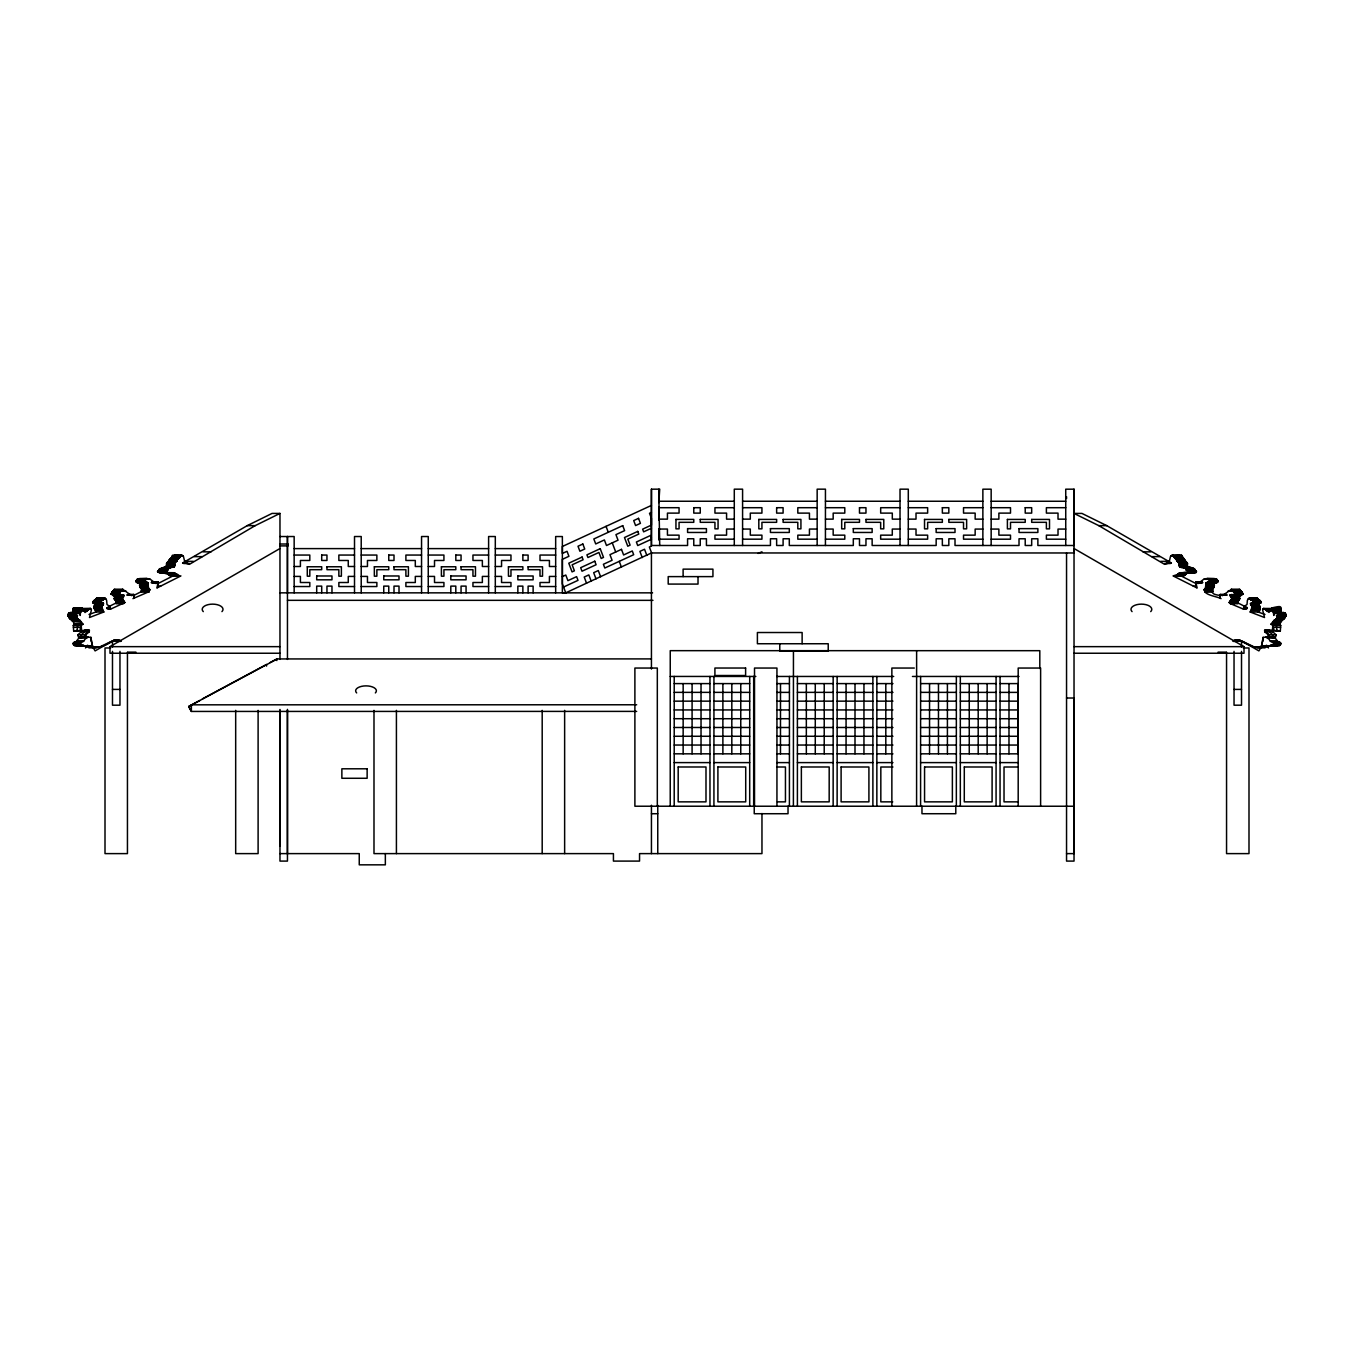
<?xml version="1.0" encoding="UTF-8"?>
<svg xmlns="http://www.w3.org/2000/svg" width="1354" height="1354" viewBox="0 0 1354 1354"><rect width="100%" height="100%" fill="white"/><g stroke="black" fill="none" stroke-linecap="round" stroke-linejoin="round"><path stroke-width="1.5" d="M72.185 612.719L73.911 607.946L82.086 607.946L85.031 612.516L90.278 608.386L91.344 609.605M82.086 607.946L80.851 608.572L80.208 615.427C76.772 607.844 73.911 618.27 80.072 620.437L83.068 624.228L81.223 625.446L73.285 625.446L73.675 631.032L89.381 630.253L89.262 631.793L85.674 634.891L77.737 634.891L78.498 637.023L83.745 637.345M279.973 846.132L279.973 709.479M287.454 853.612L287.454 709.378M287.454 592.849L287.454 536.522L287.454 659.432M294.156 592.849L294.156 536.522L279.973 536.539M316.701 592.849L316.701 586.113L321.71 586.113L321.71 592.849M326.957 592.849L326.957 586.113L331.967 586.113L331.967 592.849M354.511 592.849L354.511 536.522L361.213 536.522L361.213 592.849M383.757 592.849L383.757 586.113L388.767 586.113L388.767 592.849M393.997 592.849L393.997 586.113L399.007 586.113L399.007 592.849M421.551 592.849L421.551 536.522L428.27 536.522L428.253 592.849M450.814 592.849L450.814 586.113L455.807 586.113L455.807 592.849M461.054 592.849L461.054 586.113L466.064 586.113L466.064 592.849M488.608 592.849L488.608 536.522L495.31 536.522L495.31 592.849M517.854 592.849L517.854 586.13L522.864 586.13L522.864 592.849M528.111 592.849L528.111 586.13L533.121 586.13L533.121 592.849M555.665 592.849L555.665 536.539L562.367 536.539L562.367 592.849L565.752 592.849L651.443 552.957L1074.027 552.974L1074.027 489.183L1065.733 489.183L1065.733 545.493M658.907 501.251L659.72 489.166L651.443 489.183L651.443 545.493L687.578 545.493L687.578 538.757L693.773 538.757L693.773 545.493L700.238 545.493L700.238 538.757L706.433 538.774L706.433 545.493L770.443 545.493L770.443 538.757L776.637 538.757L776.637 545.493L783.103 545.493L783.103 538.757L789.297 538.774L789.297 545.493L853.308 545.493L853.308 538.757L859.485 538.757L859.485 545.493L865.968 545.493L865.968 538.757L872.145 538.774L872.145 545.493L936.156 545.493L936.156 538.774L942.35 538.774L942.35 545.493L948.832 545.493L948.832 538.774L955.01 538.774L955.01 545.493L1019.02 545.493L1019.02 538.774L1025.215 538.774L1025.215 545.493L1031.68 545.493L1031.68 538.774L1037.875 538.774L1037.875 545.493L1074.027 545.493L1074.01 489.183M659.72 545.493L658.89 498.526M670.23 806.239L670.247 650.665L1039.804 650.682L1039.804 668.521M674.207 806.239L674.224 676.441M683.144 753.823L683.161 683.601M692.08 753.823L692.097 683.601M701.033 753.823L701.033 683.601M709.97 806.239L709.97 676.458M713.93 806.239L713.947 676.458M722.884 753.823L722.884 683.601M731.82 753.823L731.82 683.601M734.291 545.493L734.291 489.166L742.584 489.166L742.584 545.493M740.756 753.839L740.756 683.601M749.693 806.239L749.71 676.458M753.67 806.239L753.67 676.458M780.479 753.839L780.496 683.601M789.416 806.256L789.433 676.458M793.393 806.256L793.444 650.665M797.404 806.239L797.404 676.441M806.341 753.823L806.341 683.601M815.277 753.823L815.277 683.601M817.156 545.493L817.156 489.166L825.449 489.166L825.432 545.493M824.214 753.823L824.231 683.601M833.15 806.239L833.167 676.458M837.127 806.239L837.144 676.458M846.064 753.823L846.081 683.601M855 753.823L855.017 683.601M863.954 753.839L863.954 683.601M872.89 806.239L872.89 676.458M876.85 806.239L876.867 676.458M885.804 753.839L885.804 683.601M900.021 545.493L900.021 489.166L908.297 489.183L908.297 545.493M916.59 806.256L916.624 650.665M920.585 806.239L920.602 676.441M929.538 753.823L929.538 683.601M938.474 753.823L938.474 683.601M947.411 753.823L947.411 683.601M956.347 806.239L956.347 676.458M960.324 806.239L960.324 676.458M969.261 753.823L969.261 683.601M978.197 753.823L978.197 683.601M982.869 545.493L982.869 489.183L991.162 489.183L991.162 545.493M987.134 753.839L987.151 683.601M996.07 806.239L996.087 676.458M1000.047 806.239L1000.064 676.458M1008.984 753.839L1009.001 683.601M113.821 595.134L111.146 594.169L111.959 592.24L120.252 592.121L122.655 589.278L131.71 595.642L133.809 594.44L134.215 596.2M1262.588 609.706L1264.501 617.509L1250.165 611.991L1252.247 606.897L1250.537 603.647L1259.609 603.529L1251.79 603.173L1261.336 602.479L1259.305 600.042L1250.741 599.619L1249.353 598.096L1247.389 600.194L1247.017 604.476L1244.123 606.507L1247.22 607.557L1246.239 608.521L1243.158 609.012L1230.177 603.545L1229.195 602.564L1231.835 598.485L1229.872 595.015L1231.971 594.406L1232.377 595.895L1235 594.034L1231.581 589.312L1222.29 595.642L1220.191 594.44L1219.785 596.2M91.446 609.825L89.499 617.509L103.835 611.991L101.787 607.303L103.192 602.835L92.681 602.801L94.915 599.991L103.175 599.94L104.952 598.129L106.611 600.194L106.983 604.476L109.911 606.626L106.746 608.048L110.842 609.012L124.805 602.564L122.52 599.348L114.515 599.28L116.241 595.168M140.63 578.903L137.126 579.309L135.891 581.408L143.829 581.357L146.063 578.801L149.871 579.055M1263.096 640.814L1263.113 637.345L1275.502 637.023L1276.263 634.891L1272.675 631.793L1264.738 631.793L1264.619 630.253L1266.193 629.915L1273.539 631.032L1273.792 627.325M1178.826 555.851L1181.551 555.225L1187.458 563.721L1179.469 564.11L1172.801 555.14L1170.499 556.443L1168.976 562.976L1164.575 564.347L1098.805 525.64L1074.027 513.42L1081.948 513.42L1106.743 525.64L1171.108 562.79M1266.193 629.915L1280.325 631.032L1280.715 625.446L1272.777 625.446L1270.932 624.228L1273.928 620.437C1279.953 618.321 1277.499 607.743 1273.792 615.427L1272.726 608.132L1268.969 612.397L1263.722 608.386L1262.69 609.469M1281.815 612.719C1277.837 608.708 1286.351 604.307 1271.914 607.946M1276.585 616.138L1286.198 615.816L1285.352 613.159L1283.558 612.55L1273.42 612.516L1281.239 612.499M171.535 576.279C163.732 570.389 148.974 574.418 165.543 567.106C166.677 563.501 170.926 555.377 175.174 555.851M279.973 659.381L279.973 513.42L255.195 525.64L189.425 564.347L185.024 562.976L183.416 556.291L180.793 555.174L174.7 562.892L173.735 567.224L163.919 567.292M120.252 592.121C117.781 598.519 126.87 591.258 122.452 599.28M1273.928 620.437L1281.866 620.437L1284.574 618.219L1284.354 615.41M136.297 581.915C141.984 578.412 154.695 586.874 136.297 581.915C148.229 579.614 147.637 581.069 148.534 588.279M80.072 620.437L72.134 620.437L69.426 618.219L69.646 615.41M103.835 611.991L95.914 611.991C93.358 605.221 93.291 599.585 102.125 602.97L96.472 603.055L102.21 603.173M1229.195 602.564C1234.002 606.321 1243.226 599.737 1237.776 595.066M1202.098 582.034L1196.022 582.085L1195.633 586.147L1197.139 588.025L1173.089 575.907C1177.811 574.756 1182.008 571.726 1187.441 572.471C1201.32 573.757 1195.091 571.608 1194.448 569.746C1193.585 564.347 1177.574 571.676 1179.469 564.11M1190.081 567.292L1187.492 566.581L1187.458 563.721M1240.179 595.134C1244.224 596.2 1243.734 587.636 1233.748 592.121M1259.609 603.529C1256.343 602.648 1263.536 610.112 1258.086 611.991L1250.165 611.991M77.415 616.138L67.802 615.816L68.648 613.159L70.442 612.55L80.698 612.499L72.761 612.499M1245.765 606.914L1237.302 602.615M1272.405 631.032L1272.777 625.446M94.915 599.991L96.743 597.994L104.817 598.062M77.737 634.891L81.325 631.793L81.46 630.253M132.946 598.637L149.279 591.58L141.29 591.512L141.848 589.684L139.496 585.114L140.427 582.965M149.279 591.58L148.703 588.398M1250.554 603.495L1260.236 602.733M1216.467 579.952L1204.129 579.055M1218.075 581.543L1209.765 581.611L1208.005 582.931L1218.075 581.543L1216.874 579.309L1213.37 578.903M92.681 602.327C107.677 606.067 97.031 602.801 102.955 599.974M1286.283 615.495L1276.433 615.41M1252.467 602.716C1253.33 600.871 1254.329 599.737 1260.659 601.21M1276.822 617.644L1284.777 617.339M1284.76 617.644L1276.805 617.796M103.446 604.087L95.491 604.239M112.314 592.121L114.21 589.43L115.293 589.65M1252.196 607.472L1260.151 607.303L1252.162 607.692M145.961 582.491L136.415 582.068M1205.466 588.279C1205.923 580.748 1207.159 580.426 1217.584 582.068M1220.174 595.438C1205.855 593.831 1215.994 588.973 1213.573 582.965M73.37 611.28L81.325 611.179M1280.613 611.5L1272.675 611.5L1279.818 611.28M1242.515 641.441L1258.898 650.902L1261.708 646.061L1263.113 637.345L1261.725 645.976A15.689 11.103 -90 0 0 1265.567 645.96L1265.956 645.824A7.007 4.959 -90 0 1 1268.038 645.926L1279.53 645.57L1280.969 643.641L1279.648 642.219L1272.523 642.219L1280.461 642.642M1206.397 578.649L1214.995 578.632M1243.158 608.725L1246.966 608.606M1237.539 601.751L1229.618 601.751M1238.69 600.228L1230.735 600.347M1209.325 579.647L1210.171 581.357L1218.109 581.408L1209.765 581.611M108.235 606.914L116.884 602.564L124.805 602.564M77.178 617.018L69.24 617.018M95.254 599.89L103.192 599.822M103.429 603.359L94.543 603.495M1239.722 598.807L1231.751 598.908M1187.543 572.437L1188.592 571.439L1186.104 569.696L1194.77 569.696L1186.527 569.746M75.655 615.038L67.717 615.038M102.193 603.461L94.289 603.325M1272.692 611.077L1280.647 610.925M1221.054 598.637C1217.009 596.302 1200.863 594.728 1205.297 588.398M1256.174 599.145L1257.257 597.994L1258.746 599.89M1286.232 615.715L1277.127 615.647M1241.483 594.965L1233.545 594.965M1250.571 603.359L1251.807 603.461M1281.866 620.437L1279.852 623.957L1270.932 624.228M143.896 580.764L135.959 580.764M1238.622 600.448L1230.651 600.567M159.281 570.44C168.996 573.537 165.679 567.089 173.735 567.224M1267.564 637.023L1268.326 634.891L1264.738 631.793M1268.715 637.023L1269.477 634.891L1265.872 631.793L1265.753 630.253L1267.327 629.915M1268.512 647.957L1266.565 645.283L1261.759 647.567L1258.086 647.127M1270.611 645.198L1273.471 644.639L1273.335 642.642M74.352 642.134A5.636 3.994 90 0 0 76.823 640.865L77.787 639.291A8.818 6.228 90 0 1 79.92 637.988M81.477 642.134A5.636 3.994 90 0 0 83.948 640.865L84.913 639.291A8.818 6.228 90 0 1 87.045 637.988M95.322 604.713L103.378 604.392M103.259 604.713L95.254 604.866M1232.851 640.984L1240.433 640.34L1233.968 640.56M1237.387 602.192L1229.381 602.327M1241.381 595.168L1229.821 595.168M134.114 596.454L133.707 598.062M1284.574 618.219L1276.568 618.355M149.143 590.97L141.205 590.97M95.322 599.619L103.733 599.06M1242.854 594.169L1234.933 594.169M78.498 637.023L90.887 637.345L92.275 645.976A15.689 11.103 90 0 1 88.433 645.96L88.044 645.824A7.007 4.959 90 0 0 85.962 645.926L74.47 645.57L73.031 643.641L74.352 642.219L81.477 642.219L73.539 642.642M81.595 645.57L80.665 642.642M1187.306 564.296L1179.385 564.296L1187.424 564.026M1179.419 572.928L1195.87 572.285M1238.521 600.668L1230.447 600.854M69.139 615.359L68.022 615.985M77.567 625.937L77.043 631.032L81.172 630.287M101.956 606.423L93.951 606.575M1272.946 609.165L1281.019 608.894M1248.388 598.79L1256.546 598.468M138.057 582.931L136.872 582.508M92.817 601.988L100.856 601.836M103.006 605.153L95.068 605.153M171.146 576.195L180.911 575.907L156.861 588.025L158.367 586.147L157.978 582.085L156.015 583.557L149.989 579.089M1217.128 582.508L1215.943 582.931M96.625 598.553L104.563 598.553M1284.404 618.473L1276.382 618.592M1204.011 579.089L1197.985 583.557L1196.141 582.034M179.456 576.279C177.239 570.965 161.651 574.79 168.065 570.203M1182.465 576.279L1188.152 572.64L1194.6 572.742M1241.263 595.354L1232.174 595.405M1194.939 569.475L1186.646 569.729M94.323 605.983L102.362 605.847M1209.951 581.052L1217.974 581.154M139.225 578.818L146.994 578.581L139.817 578.632M133.826 595.438L141.358 591.58M1280.562 609.554L1272.642 609.554M93.663 600.702L101.922 600.414M1238.707 589.65L1239.79 589.43L1241.686 592.121M1237.759 601.345L1229.737 601.464M1170.905 555.851L1179.114 555.614M1212.659 588.821L1204.501 589.075M94.695 605.577L102.887 605.306M1268.546 645.909L1268.85 645.976A15.689 11.103 -90 0 0 1272.709 645.96L1273.082 645.824A7.007 4.959 -90 0 1 1275.18 645.926L1277.736 645.198M1240.315 640.493L1234.036 640.29M1241.009 595.591L1232.14 595.658M1228.484 590.733L1240.518 590.666M1263.214 608.691L1271.914 608.758M149.312 590.716L141.375 590.716M1213.218 588.398L1205.145 588.499M73.285 625.446L75.198 624.211L83.068 624.228M279.973 513.42L272.052 513.42L247.257 525.64L182.892 562.79M1282.661 612.719L1283.558 612.55M111.485 641.441L95.102 650.902L92.292 646.061L90.887 637.345L90.904 640.814M279.973 653.237L109.996 653.237L109.996 646.653L279.973 548.522M1236.557 641.474L1237.454 640.29L1240.823 640.967M111.282 593.458L119.609 593.12L111.553 592.917M1180.265 567.224L1188.033 567.021L1180.806 567.038M202.44 698.867L266.552 664.442L266.552 666.083M277.452 658.823L188.697 706.466L191.371 711.442L636.668 711.392M199.783 700.526L188.714 706.466L191.371 711.425L191.371 704.825L636.668 704.774M270.191 662.495L276.842 658.941L651.426 658.907M95.948 598.959L105.68 598.908M172.99 575.907L157.403 583.862M88.569 637.175L79.903 637.954L86.791 637.175M111.79 641.204L99.333 647.127L95.66 647.567L90.955 646.01C99.35 650.106 107.101 643.793 114.667 640.408L121.251 641.119M651.426 505.414L562.367 546.474L562.367 553.447L567.038 551.298L568.917 556.308L562.367 559.32L562.367 583.879L565.752 592.849M651.426 512.404L649.514 513.284L651.409 518.277L651.426 525.098L642.625 529.16L643.641 531.834L651.426 528.246M562.367 576.601L565.786 575.027L567.918 580.646L576.601 576.635L578.006 580.358L563.552 587.027M651.426 539.231L637.717 545.56L636.38 542.023L650.462 535.524L651.426 538.113M1258.34 647.567L1263.045 646.01L1258.34 647.567L1254.667 647.127L1242.21 641.204M171.569 558.576L178.576 558.627M758.105 553.431L761.963 551.806M157.335 582.406L151.377 582.406M89.009 614.513L95.914 611.991M1239.333 640.408L1253.533 647.127L1257.206 647.567L1261.826 646.01M1257.206 647.567L1265.127 647.567L1269.832 646.01M1179.605 555.326L1171.328 555.495M85.387 637.616L86.317 637.345L81.866 637.023L81.105 634.891L84.693 631.793L84.811 630.253L89.381 630.253M85.454 645.909L85.15 645.976A15.689 11.103 90 0 1 81.291 645.96L80.918 645.824A7.007 4.959 90 0 0 78.82 645.926L74.47 645.57M113.177 640.967L116.546 640.29L117.443 641.474M120.032 640.56L113.567 640.34L119.964 640.29M1193.974 572.522L1186.866 572.488M73.675 631.032L77.804 630.287M87.807 629.915L80.461 631.032L80.208 627.325M84.168 646.01L88.873 647.567L100.467 647.127M95.914 647.127L92.241 647.567L87.435 645.283L85.488 647.957M1270.255 637.345L1275.502 637.023M1249.437 598.739L1257.375 598.553M1259.457 603.495L1251.468 603.461L1259.728 603.139M100.67 602.158L92.664 602.479M95.897 600.702L101.753 600.55M1253.398 602.801L1259.118 602.648L1253.415 602.564M95.271 601.684L101.127 601.548L93.054 601.684M1195.785 582.745L1201.15 582.626M1237.234 603.173L1230.177 603.325L1238.115 603.444M1251.79 603.173L1259.897 602.868L1251.875 602.97L1257.527 603.055M106.932 608.386L110.69 608.318L106.848 608.284M1242.447 592.917L1234.476 593.018L1242.718 593.458M1257.291 600.127L1250.808 599.822M98.165 598.959L104.021 598.891M100.585 602.564L94.882 602.648L100.602 602.801M144.675 579.647L137.533 579.952M96.422 602.97L102.058 602.902L93.764 602.733M152.85 582.558L158.181 582.508L152.223 582.44M152.257 582.795L158.079 582.22M1201.777 582.44L1195.819 582.508L1201.15 582.558M1195.853 582.355L1201.235 582.305M111.062 593.847L119.017 593.763M98.317 598.891L104.173 598.823M1243.209 608.488L1247.034 608.454M1176.508 559.287L1184.378 559.202M1207.277 578.835L1214.775 578.818M98.47 598.823L104.326 598.773M114.515 599.28L123.18 599.924M96.236 602.818L101.855 602.767M116.055 603.055L124.246 602.818M1253.009 602.835L1258.594 602.784L1252.89 602.784M1247.152 608.284L1243.311 608.318L1247.068 608.386M1210.087 581.594L1217.263 581.543M112.23 593.323L119.457 593.272M94.188 600.279L102.21 600.228L96.709 600.127M101.228 602.75L95.406 602.784L100.991 602.835M1272.726 610.756L1280.647 610.705M160.026 572.522L167.134 572.488M1209.985 580.561L1217.872 580.511M1285.978 615.985L1284.861 615.359M1252.145 602.767L1257.764 602.818M98.791 598.739L104.563 598.739M659.72 501.251L734.291 501.251M742.584 501.251L817.156 501.251M825.449 501.251L900.021 501.251M908.297 501.251L982.869 501.251M991.162 501.251L1065.733 501.268M659.72 507.699L679.065 507.699L679.065 513.115L667.437 513.115L667.437 519.141L659.72 519.141M734.291 507.699L714.946 507.699L714.946 513.115L726.573 513.115L726.573 519.141L734.291 519.141M742.584 507.699L761.93 507.699L761.93 513.115L750.302 513.115L750.302 519.141L742.584 519.141M817.156 507.699L797.811 507.699L797.811 513.115L809.438 513.115L809.438 519.141L817.156 519.141M825.449 507.699L844.794 507.699L844.794 513.115L833.167 513.115L833.167 519.141L825.449 519.141M900.021 507.699L880.675 507.699L880.675 513.115L892.303 513.115L892.303 519.141L900.021 519.141M908.297 507.699L927.642 507.699L927.642 513.115L916.015 513.115L916.015 519.141L908.297 519.141M982.869 507.699L963.523 507.699L963.523 513.115L975.151 513.115L975.151 519.141L982.869 519.141M991.162 507.699L1010.507 507.699L1010.507 513.115L998.88 513.115L998.88 519.141L991.162 519.141M1065.733 507.699L1046.388 507.699L1046.388 513.115L1058.016 513.115L1058.016 519.157L1065.733 519.157M247.257 525.64L255.195 525.64M1098.805 525.64L1106.743 525.64M659.72 529.059L667.437 529.059L667.437 535.152L679.065 535.152L679.065 539.18L659.72 539.18M734.291 529.059L726.573 529.059L726.573 535.152L714.946 535.152L714.946 539.18L734.291 539.18M742.584 529.059L750.302 529.059L750.302 535.152L761.93 535.152L761.93 539.18L742.584 539.18M817.156 529.059L809.438 529.059L809.438 535.152L797.811 535.152L797.811 539.18L817.156 539.18M825.449 529.059L833.167 529.059L833.167 535.152L844.794 535.152L844.794 539.18L825.432 539.18M900.021 529.059L892.286 529.059L892.286 535.152L880.659 535.152L880.659 539.18L900.021 539.18M908.297 529.059L916.015 529.059L916.015 535.152L927.642 535.152L927.642 539.18L908.297 539.18M982.869 529.076L975.151 529.076L975.151 535.152L963.523 535.152L963.523 539.18L982.869 539.197M991.162 529.076L998.88 529.076L998.88 535.152L1010.507 535.152L1010.507 539.197L991.162 539.197M1065.733 529.076L1058.016 529.076L1058.016 535.152L1046.388 535.152L1046.388 539.197L1065.733 539.197M279.99 544.02L288.131 544.003L288.131 545.882L279.99 545.899M294.156 548.607L354.511 548.607M361.213 548.607L421.551 548.607M428.27 548.607L488.608 548.607M495.31 548.607L555.665 548.607M203.117 551.84L211.055 551.84M1142.945 551.84L1150.883 551.84M172.449 555.225L181.978 555.225M294.156 555.055L309.812 555.055L309.812 560.471L300.402 560.471L300.402 566.497L294.156 566.497M354.511 555.055L338.855 555.055L338.855 560.471L348.266 560.471L348.266 566.497L354.511 566.497M361.213 555.055L376.869 555.055L376.869 560.471L367.459 560.471L367.459 566.497L361.213 566.497M421.551 555.055L405.895 555.055L405.895 560.471L415.306 560.471L415.306 566.497L421.551 566.497M428.27 555.055L443.926 555.055L443.926 560.471L434.516 560.471L434.516 566.497L428.27 566.497M488.608 555.055L472.952 555.055L472.952 560.471L482.362 560.471L482.362 566.497L488.608 566.497M495.31 555.055L510.966 555.055L510.966 560.471L501.555 560.471L501.555 566.497L495.31 566.497M555.665 555.055L540.009 555.055L540.009 560.471L549.419 560.471L549.419 566.497L555.665 566.497M1172.022 555.225L1181.551 555.225M174.226 555.275L182.672 555.495M174.886 555.614L182.959 555.732M171.721 556.291L179.71 556.376M1174.29 556.376L1182.279 556.291M171.823 556.46L179.811 556.646M194.164 556.629L202.101 556.629M1151.899 556.629L1159.836 556.629M1174.189 556.646L1182.177 556.46M171.89 556.748L179.828 556.849M1174.172 556.849L1182.11 556.748M171.873 557.154L179.828 556.951M1174.172 556.951L1182.144 557.273M171.789 557.476L179.794 557.273M1174.206 557.273L1182.211 557.476M171.687 557.679L179.659 557.577M1174.341 557.577L1182.313 557.679M171.467 557.983L179.54 557.78M1174.46 557.78L1182.533 557.983M171.095 558.339L179.32 558.085M1174.68 558.085L1182.905 558.339M170.773 558.576L178.931 558.423M1175.069 558.423L1183.227 558.576M170.096 558.847L178.288 558.728M1175.712 558.728L1183.904 558.847M169.927 558.965L177.848 558.965M1176.152 558.965L1184.073 558.965M177.272 559.574L169.284 559.727L177.171 559.896M1176.728 559.574L1184.767 559.896L1176.829 559.896M169.216 560.268L177.154 560.268M1176.846 560.268L1184.784 560.268M169.284 560.488L177.222 560.488M1176.778 560.488L1184.716 560.488M169.267 560.878L177.239 560.607M1176.761 560.607L1184.733 560.878M169.182 561.081L177.103 561.081M1176.897 561.081L1184.818 561.081M168.945 561.385L177.019 561.199M185.413 561.351L193.334 561.351M1160.666 561.351L1168.587 561.351M1176.981 561.199L1185.055 561.385M168.539 561.69L176.68 561.538M1177.32 561.538L1185.461 561.69M167.828 561.978L176.071 561.842M1177.929 561.842L1186.172 561.978M167.371 562.248L175.631 562.028M1178.369 562.028L1186.73 562.333M167.084 562.502L175.191 562.333M1178.809 562.333L1186.916 562.502M166.847 562.79L174.92 562.604M183.196 562.858L187.157 562.858M1166.843 562.858L1170.804 562.858M1179.08 562.604L1187.153 562.79M166.677 563.095L174.7 562.892M182.604 563.044L187.614 562.993M1166.386 562.993L1171.396 563.044M1179.3 562.892L1187.373 563.213M166.559 563.416L174.564 563.213M1179.436 563.213L1187.441 563.416M166.542 563.619L174.48 563.518M183.619 563.518L189.56 563.518M1164.44 563.518L1170.381 563.518M1179.52 563.518L1187.458 563.619M166.542 563.721L174.48 563.924M166.576 564.026L174.615 564.296L166.694 564.296M166.796 564.618L174.717 564.618M1179.283 564.618L1187.204 564.618M166.864 564.957L174.801 564.957M1179.199 564.957L1187.136 564.957M166.914 565.312L174.835 565.312M1179.165 565.312L1187.086 565.312M166.931 565.667L174.852 565.667M1179.148 565.667L1187.069 565.667M166.914 566.023L174.852 566.023M1179.148 566.023L1187.086 566.023M174.429 566.581L165.967 567.021L173.194 567.038M1179.571 566.581L1187.492 566.581M164.748 567.038L173.989 566.954M1180.011 566.954L1189.252 567.038M162.954 567.546L171.366 567.411M1181.01 567.021L1191.046 567.546M162.006 567.901L170.401 567.715M1182.634 567.411L1191.994 567.901M161.634 568.071L169.555 568.071M1183.599 567.715L1192.366 568.071M160.178 568.494L168.116 568.494M1184.445 568.071L1193.822 568.494M159.67 568.714L167.608 568.714M1185.884 568.494L1194.33 568.714M159.569 568.951L167.507 568.951M1186.392 568.714L1194.431 568.951M159.163 569.171L167.101 569.171M1186.493 568.951L1194.837 569.171M159.061 569.475L166.999 569.475M167.625 569.746L159.23 569.696L167.354 569.729M1186.07 570.203L1194.719 570.44M158.824 570.728L166.982 570.576M1187.018 570.576L1195.176 570.728M157.995 570.982L166.474 570.914M1187.526 570.914L1196.005 570.982M157.673 571.168L165.611 571.168M1188.389 571.168L1196.327 571.168M157.487 571.439L165.408 571.439M1188.592 571.439L1196.513 571.439M157.555 571.76L165.476 571.76M1188.524 571.76L1196.445 571.76M157.91 572.116L165.831 572.116M1188.169 572.116L1196.09 572.116M157.978 572.183L166.457 572.437M158.621 572.471L174.057 572.725M1179.943 572.725L1195.379 572.471M159.4 572.742L174.581 572.928M160.398 573.03L175.055 573.199M1178.945 573.199L1193.602 573.03M167.354 573.351L175.478 573.521M1178.522 573.521L1186.646 573.351M167.778 573.741L175.698 573.741M1178.302 573.741L1186.222 573.741M167.896 573.893L175.986 574.113M1178.014 574.113L1186.104 573.893M168.268 574.401L176.189 574.401M1177.811 574.401L1185.732 574.401M168.488 574.671L176.426 574.671M1177.574 574.671L1185.512 574.671M168.759 574.925L176.68 574.925M1177.32 574.925L1185.241 574.925M169.03 575.162L176.968 575.162M1177.032 575.162L1184.97 575.162M169.233 575.315L177.272 575.382M1176.728 575.382L1184.767 575.315M169.656 575.585L177.933 575.772M1176.067 575.772L1184.344 575.585M170.367 575.924L178.677 576.076M1175.323 576.076L1183.633 575.924M1174.544 576.279L1182.854 576.195M294.156 576.415L300.402 576.415L300.402 582.508L309.812 582.508L309.812 586.536L294.156 586.536M354.511 576.415L348.266 576.415L348.266 582.508L338.855 582.508L338.855 586.536L354.511 586.536M361.213 576.415L367.459 576.415L367.459 582.508L376.869 582.508L376.869 586.536L361.213 586.536M421.551 576.415L415.306 576.415L415.306 582.508L405.895 582.508L405.895 586.536L421.551 586.536M428.27 576.415L434.516 576.415L434.516 582.508L443.926 582.508L443.926 586.536L428.27 586.536M488.608 576.415L482.362 576.415L482.362 582.508L472.952 582.508L472.952 586.536L488.608 586.536M495.31 576.415L501.555 576.415L501.555 582.508L510.966 582.508L510.966 586.536L495.31 586.536M555.665 576.432L549.419 576.432L549.419 582.508L540.009 582.508L540.009 586.536L555.665 586.536M139.005 578.632L147.603 578.649M137.939 578.903L148.314 578.683M1205.686 578.683L1216.061 578.903M137.769 579.123L145.758 579.004M1208.31 579.123L1216.23 579.123M136.906 579.427L145.64 579.343M1208.36 579.343L1217.178 579.512M136.72 579.715L144.743 579.512M1209.257 579.512L1217.28 579.715M136.737 579.952L144.658 579.952M1209.342 579.952L1217.263 579.952M136.551 580.291L144.624 580.155M1209.376 580.155L1217.449 580.291M1210.104 580.764L1218.041 580.764M136.026 581.154L144.049 581.052M135.925 581.543L144.235 581.611M151.902 582.034L157.859 582.034M1207.717 581.831L1217.703 581.915M151.665 582.288L157.978 582.085M1196.022 582.085L1202.335 582.288M1196.665 582.406L1202.623 582.406M151.343 582.779L156.929 582.609M1197.071 582.609L1202.657 582.779M137.346 582.948L148.365 582.965M1205.635 582.965L1216.654 582.948M140.342 583.422L148.331 583.202M1205.669 583.202L1213.658 583.422M140.291 583.659L148.212 583.659M1205.788 583.659L1213.709 583.659M140.207 583.879L148.128 583.879M1205.872 583.879L1213.793 583.879M140.105 584.099L148.026 584.099M1205.974 584.099L1213.895 584.099M139.851 584.539L147.908 584.319M1206.092 584.319L1214.149 584.539M139.699 584.759L147.637 584.759M1206.363 584.759L1214.301 584.759M139.496 585.114L147.468 584.962M1206.532 584.962L1214.504 585.114M156.946 586.147L160.737 586.147M1193.263 586.147L1197.054 586.147M139.851 586.637L147.992 586.824M1206.008 586.824L1214.149 586.637M140.19 587.027L148.111 587.027M1205.889 587.027L1213.81 587.027M140.291 587.23L148.212 587.23M1205.788 587.23L1213.709 587.23M140.376 587.45L148.365 587.67M1205.635 587.67L1213.624 587.45M140.494 587.89L148.415 587.89M1205.585 587.89L1213.506 587.89M140.528 588.127L148.449 588.127M1205.551 588.127L1213.472 588.127M140.782 588.398L149.008 588.601M141.087 588.601L149.143 588.702M1204.857 588.702L1212.913 588.601M141.341 588.821L149.499 589.075M114.362 589.345L122.825 589.312M141.662 589.227L149.668 589.362M1204.332 589.362L1212.338 589.227M1231.175 589.312L1239.638 589.345M114.041 589.616L123.231 589.65M141.798 589.515L149.786 589.684M1204.265 589.515L1212.202 589.515M1230.769 589.65L1239.959 589.616M113.922 589.785L121.843 589.785M141.848 589.684L149.82 589.836M1204.18 589.836L1212.152 589.684M1232.157 589.785L1240.078 589.785M113.702 590.124L121.742 589.955M141.882 590.039L149.803 590.039M1204.197 590.039L1212.118 590.039M1232.36 590.124L1240.298 590.124M113.55 590.479L121.555 590.31M141.561 590.412L149.583 590.259M1204.417 590.259L1212.439 590.412M1232.445 590.31L1240.45 590.479M113.482 590.666L125.516 590.733M1204.688 590.716L1212.625 590.716M113.127 591.021L121.369 590.835M121.64 590.818L125.77 591.004M1204.806 590.835L1212.795 590.97M1228.23 591.004L1232.36 590.818M1232.631 590.835L1240.873 591.021M112.72 591.343L120.912 591.123M1233.088 591.123L1241.279 591.343M112.467 591.58L120.523 591.461M1204.721 591.58L1212.71 591.512M1233.477 591.461L1241.533 591.58M112.365 591.715L120.286 591.715M141.087 591.85L149.025 591.85M1204.975 591.85L1212.913 591.85M1233.714 591.715L1241.635 591.715M111.773 592.375L119.897 592.24M1234.103 592.24L1242.227 592.375M111.654 592.51L119.592 592.51M1234.408 592.51L1242.346 592.51M279.99 592.849L652.577 592.849M111.434 593.323L112.534 593.154M1241.466 593.154L1242.566 593.323M111.13 593.644L119.067 593.644M1234.933 593.644L1242.87 593.644M111.079 594.034L119.067 594.169M111.214 594.254L119.626 594.44M127.851 594.44L133.809 594.44M1220.191 594.44L1226.149 594.44M1234.374 594.44L1242.786 594.254M111.942 594.508L120.388 594.728M127.581 594.626L134.012 594.711M1219.988 594.711L1226.419 594.626M1233.612 594.728L1242.058 594.508M112.484 594.846L120.455 594.965M127.208 595.015L134.063 594.846M1219.937 594.846L1226.792 595.015M112.568 595.066L124.179 595.168M126.971 595.032L134.08 595.049M1219.92 595.049L1227.029 595.032M112.737 595.354L121.826 595.405M112.991 595.591L121.86 595.658M113.685 595.895L123.688 596.098M1230.312 596.098L1240.315 595.895M115.547 596.319L123.468 596.319M1230.532 596.319L1238.453 596.319M115.327 596.539L123.265 596.539M1230.735 596.539L1238.673 596.539M115.141 596.775L123.079 596.775M1230.921 596.775L1238.859 596.775M114.802 597.249L122.892 597.012M1231.108 597.012L1239.198 597.249M114.65 597.486L122.588 597.486M1231.412 597.486L1239.35 597.486M114.531 597.74L122.452 597.74M1231.548 597.74L1239.469 597.74M114.413 597.977L122.334 597.977M1231.666 597.977L1239.587 597.977M1249.353 598.096L1257.291 598.096M96.642 598.366L105.29 598.366M114.311 598.231L122.249 598.231M1231.751 598.231L1239.689 598.231M1248.71 598.366L1257.358 598.366M96.743 597.994L105.612 598.79M114.244 598.586L122.182 598.586M1231.818 598.586L1239.756 598.485M114.278 598.807L122.249 598.908M1248.32 598.908L1258.052 598.959M95.677 599.145L105.714 599.027M114.345 599.01L122.385 599.196M1231.615 599.196L1239.655 599.01M1248.286 599.027L1258.323 599.145M1231.412 599.433L1239.485 599.28M1258.611 599.5L1250.385 599.145M114.938 599.551L122.994 599.653M1231.006 599.653L1239.062 599.551M94.695 600.042L102.633 600.042M1251.367 600.042L1259.305 600.042M94.492 600.127L102.413 600.127M115.276 599.991L123.299 600.448M287.454 600.33L652.966 600.347M1251.587 600.127L1259.508 600.127M115.31 600.228L123.4 600.668M1259.812 600.279L1251.79 600.228L1260.337 600.702M93.544 600.871L101.601 600.702M115.378 600.448L123.552 600.854M1252.078 600.414L1260.456 600.871M93.341 601.21L101.415 600.956M115.479 600.668L123.925 601.125M1230.075 601.125L1238.301 600.956M115.699 600.956L124.263 601.464M116.241 601.345L124.382 601.751M1260.946 601.684L1252.873 601.548L1258.729 601.684M116.461 601.751L124.483 602.039M1229.517 602.039L1237.505 601.904M1253.144 601.836L1261.183 601.988M116.495 601.904L124.619 602.327M1261.319 602.327L1253.33 602.158L1261.336 602.479M92.647 602.648L101.939 602.818M116.41 602.75L124.45 602.699M1229.652 602.75L1237.59 602.75M1252.061 602.818L1261.353 602.648M115.97 603.173L123.891 603.173M1230.109 603.173L1238.03 603.173M115.885 603.444L123.823 603.325L116.766 603.173M94.391 603.529L103.463 603.647M115.885 603.545L123.823 603.545M1230.177 603.545L1238.115 603.545M95.542 603.935L103.479 603.782M1250.521 603.782L1258.458 603.935M1250.554 604.087L1258.509 604.239M1250.622 604.392L1258.678 604.713M1250.741 604.713L1258.746 604.866M1250.927 605.052L1258.932 605.153M1251.113 605.306L1259.305 605.577M94.56 605.712L102.633 605.577M1251.367 605.577L1259.44 605.712M1251.638 605.847L1259.677 605.983M94.103 606.27L102.142 606.135M1251.858 606.135L1259.897 606.27M1252.044 606.423L1260.049 606.575M93.883 606.744L101.821 606.744M1252.179 606.744L1260.117 606.744M93.832 606.897L101.753 606.897M1252.247 606.897L1260.168 606.897M101.787 607.303L93.849 607.303L101.838 607.692M73.133 608.268L82.476 608.268M94.001 608.081L101.939 608.081M1252.061 608.081L1259.999 608.081M1271.524 608.268L1280.867 608.268M72.981 608.42L90.549 608.521M94.12 608.454L102.058 608.454M1251.942 608.454L1259.88 608.454M1263.451 608.521L1281.019 608.42M72.913 608.741L80.851 608.741M82.086 608.758L90.667 608.589M94.289 608.809L102.21 608.809M107.034 608.606L110.842 608.725M1251.79 608.809L1259.711 608.809M1273.149 608.741L1281.087 608.572M72.981 608.894L81.054 609.165M81.782 609.012L89.838 608.911M1264.162 608.911L1272.218 609.012M73.133 609.165L89.33 609.182M94.475 609.165L102.396 609.165M1251.604 609.165L1259.525 609.165M1264.67 609.182L1280.867 609.165M73.438 609.554L81.358 609.554M82.052 609.655L88.349 609.486M1265.651 609.486L1271.948 609.655M73.556 609.926L81.494 609.926M81.815 609.909L87.908 609.74M1266.092 609.74L1272.185 609.909M1272.506 609.926L1280.444 609.926M73.471 610.163L81.443 610.045M83.626 610.197L87.604 610.197M1266.396 610.197L1270.374 610.197M1272.557 610.045L1280.529 610.163M73.421 610.417L81.375 610.282M83.423 610.468L87.384 610.468M95.186 610.451L103.124 610.451M1250.876 610.451L1258.814 610.451M1266.616 610.468L1270.577 610.468M1272.658 610.417L1280.579 610.417M73.387 610.586L81.308 610.586M82.983 610.772L87.248 610.569M1266.752 610.569L1271.017 610.772M1272.692 610.586L1280.613 610.586M73.387 611.077L81.308 611.077M82.391 610.976L86.791 610.857M1267.209 610.857L1271.609 610.976M1272.692 611.28L1280.63 611.28M73.37 611.382L81.325 611.5L74.182 611.28M68.648 613.159L76.586 613.277M1277.414 613.277L1285.352 613.159M67.954 614.293L75.875 614.293M1278.125 614.293L1286.046 614.293M68.022 614.547L75.942 614.547M1278.058 614.547L1285.978 614.547M1278.328 614.919L1286.283 615.038M67.7 615.275L75.638 615.156M1278.362 615.156L1286.3 615.275M67.7 615.376L77.567 615.41M67.768 615.715L76.873 615.647M1276.788 616.849L1284.76 617.018M69.223 617.17L77.161 617.17M1276.839 617.17L1284.777 617.17M69.223 617.339L77.161 617.492M69.24 617.644L77.195 617.796M69.308 617.932L77.296 618.084M1276.704 618.084L1284.692 617.932M69.426 618.219L77.432 618.355M69.596 618.473L77.72 618.71M69.917 618.812L77.838 618.812M1276.162 618.812L1284.083 618.812M70.408 619.269L78.346 619.269M1275.654 619.269L1283.592 619.269M70.95 619.692L78.87 619.692M1275.129 619.692L1283.05 619.692M71.525 620.081L79.446 620.081M1274.554 620.081L1282.475 620.081M72.134 620.437L72.456 621.368L80.394 621.368M1273.606 621.368L1281.544 621.368M72.456 621.368L81.409 622.163M1272.591 622.163L1280.512 622.163M73.488 622.163L74.148 623.957L82.086 623.957M1271.914 623.957L1279.852 623.957M73.421 627.325L81.342 627.325M1272.658 627.325L1280.579 627.325M1264.619 630.253L1269.189 630.253L1269.307 631.793L1272.895 634.891L1272.134 637.023L1267.682 637.345L1268.613 637.616M81.325 631.793L89.262 631.793M1268.326 634.891L1276.263 634.891M1267.209 637.175L1274.097 637.954L1265.431 637.175M82.949 637.345L87.316 637.345M1266.684 637.345L1271.051 637.345M115.987 640.425L119.406 640.425M1234.594 640.425L1238.013 640.425M76.789 640.814L83.931 640.814M120.015 640.984L112.484 640.797L112.484 647.195M1233.985 640.984L1241.516 640.797L1241.516 647.195M1266.955 637.988A8.818 6.228 -90 0 1 1269.104 639.274L1270.069 640.814L1277.211 640.814A5.636 3.994 -90 0 0 1279.648 642.134M112.433 641.017L120.252 641.237M1233.748 641.237L1241.567 641.017M116.986 641.339L120.624 641.407M1233.376 641.407L1237.014 641.339M73.353 642.998L80.478 642.998M1273.522 642.998L1280.647 642.998M73.031 643.641L80.157 643.641M1273.843 643.641L1280.969 643.641M73.404 644.639L80.529 644.639M1273.471 644.639L1280.596 644.639M76.264 645.198L83.389 645.198M75.502 645.35L83.931 645.452M1270.069 645.452L1278.498 645.35M1272.405 645.57L1279.53 645.57M77.381 645.976L92.58 645.909M1261.42 645.909L1276.619 645.976M109.996 646.653L279.973 646.653M1074.027 646.653L1244.004 646.653L1244.004 653.237L1074.027 653.237M1253.533 647.127L1265.127 647.567M88.873 647.567L96.794 647.567M110.622 647.974L105.003 647.974L105.003 853.612L127.445 853.612L127.445 652.171M1243.378 647.974L1248.997 647.974L1248.997 853.612L1226.555 853.612L1226.555 652.171M128.004 652.154L135.925 652.154M1218.075 652.154L1225.996 652.154M914.288 668.047L891.863 668.047L891.863 806.222M670.247 676.441L755.837 676.458M776.722 676.458L893.691 676.458M912.444 676.458L1018.987 676.458M797.404 683.601L833.167 683.601M837.144 683.601L872.89 683.601M876.867 683.601L892.963 683.601M920.602 683.601L956.347 683.601M960.324 683.601L996.087 683.601M1000.064 683.601L1017.937 683.601L1017.937 753.839L1000.047 753.839M674.207 683.601L709.97 683.601M713.947 683.601L749.693 683.601M776.908 683.601L789.433 683.601M112.484 689.406L119.964 689.406M1234.036 689.406L1241.516 689.406M674.207 692.368L709.97 692.368M713.947 692.368L749.693 692.385M776.908 692.385L789.433 692.385M797.404 692.368L833.167 692.368M837.127 692.368L872.89 692.385M876.867 692.385L892.963 692.385M920.602 692.368L956.347 692.368M960.324 692.368L996.087 692.385M1000.064 692.385L1017.937 692.385M1066.546 698.021L1074.027 698.021L1073.993 853.612L1066.546 853.612M674.207 701.152L709.97 701.152M713.947 701.152L749.693 701.152M776.908 701.152L789.433 701.169M797.404 701.152L833.167 701.152M837.127 701.152L872.89 701.152M876.867 701.152L892.946 701.152M920.602 701.152L956.347 701.152M960.324 701.152L996.087 701.152M1000.047 701.152L1017.937 701.152M674.207 709.936L709.97 709.936M713.947 709.936L749.693 709.936M776.908 709.936L789.433 709.936M797.404 709.936L833.167 709.936M837.127 709.936L872.89 709.936M876.867 709.936L892.946 709.936M920.602 709.936L956.347 709.936M960.324 709.936L996.087 709.936M1000.047 709.936L1017.937 709.936M674.207 718.703L709.97 718.72M713.947 718.72L749.693 718.72M776.908 718.72L789.433 718.72M797.404 718.703L833.167 718.72M837.127 718.72L872.89 718.72M876.867 718.72L892.946 718.72M920.602 718.703L956.347 718.72M960.324 718.72L996.087 718.72M1000.047 718.72L1017.937 718.72M674.207 727.487L709.97 727.487M713.947 727.487L749.693 727.487M776.908 727.504L789.433 727.504M797.404 727.487L833.167 727.487M837.127 727.487L872.89 727.487M876.867 727.487L892.946 727.504M920.602 727.487L956.347 727.487M960.324 727.487L996.087 727.487M1000.047 727.487L1017.937 727.504M674.207 736.271L709.97 736.271M713.947 736.271L749.693 736.271M776.908 736.271L789.433 736.271M797.404 736.271L833.167 736.271M837.127 736.271L872.89 736.271M876.867 736.271L892.946 736.271M920.602 736.271L956.347 736.271M960.324 736.271L996.087 736.271M1000.047 736.271L1017.937 736.271M674.207 745.038L709.97 745.055M713.947 745.055L749.693 745.055M776.908 745.055L789.433 745.055M797.404 745.038L833.15 745.055M837.127 745.055L872.89 745.055M876.867 745.055L892.946 745.055M920.602 745.038L956.347 745.055M960.324 745.055L996.087 745.055M1000.047 745.055L1017.937 745.055M674.207 753.823L709.97 753.823M713.947 753.823L749.693 753.839M776.908 753.839L789.433 753.839M797.404 753.823L833.15 753.823M837.127 753.823L872.89 753.839M876.867 753.839L892.946 753.839M920.585 753.823L956.347 753.823M960.324 753.823L996.07 753.839M674.207 762.607L709.97 762.607M713.93 762.607L749.693 762.607M776.908 762.607L789.416 762.607M797.404 762.607L833.15 762.607M837.127 762.607L872.89 762.607M876.867 762.607L892.946 762.607M920.585 762.607L956.347 762.607M960.324 762.607L996.07 762.607M1000.047 762.607L1017.92 762.607M776.908 767.007L785.455 767.007L785.455 801.856L777.501 801.856M892.946 767.007L880.828 767.007L880.828 801.856L892.743 801.856M1017.92 767.007L1004.025 767.007L1004.025 801.856L1017.92 801.856M1074.027 806.239L634.891 806.222L634.891 668.047L657.316 668.047L657.316 806.222M651.443 813.72L657.756 813.72M279.973 853.612L359.25 853.612L359.25 864.834L385.348 864.834L385.348 853.612M1175.424 558.627L1182.431 558.576M1251.045 599.974L1259.085 599.991M136.128 580.511L144.015 580.561M136.686 581.408L143.913 581.594M73.353 610.705L81.274 610.756M169.622 559.202L177.492 559.287M1214.183 578.632L1207.006 578.581L1214.318 578.767M139.682 578.767L146.723 578.835M1234.543 593.272L1241.77 593.323M1249.674 598.773L1255.53 598.823M1230.82 599.924L1238.724 599.991M1229.754 602.818L1237.945 603.055M1195.92 582.22L1201.743 582.795M152.765 582.305L158.147 582.355M1234.983 593.763L1242.938 593.847M106.966 608.454L110.791 608.488M1249.827 598.823L1255.683 598.891M1249.979 598.891L1255.835 598.959M1249.437 598.553L1255.209 598.739M152.85 582.626L158.215 582.745M1252.247 600.55L1258.103 600.702M94.272 603.139L96.506 603.224M1257.494 603.224L1259.711 603.325M113.567 640.34L114.667 640.408M70.442 612.55L71.339 612.719M1276.196 630.287L1280.325 631.032M1272.828 630.287L1276.957 631.032L1276.433 625.937M86.673 629.915L88.247 630.253L88.128 631.793L84.523 634.891L85.285 637.023M74.148 623.957L75.198 624.211M1258.086 611.991L1264.991 614.513M92.174 646.01L95.66 647.567M1196.597 583.862L1181.01 575.907M1244.004 646.653L1074.027 548.522L1074.027 861.093L1066.546 861.093L1066.546 552.974M1278.802 624.211L1280.715 625.446M1220.293 598.062L1219.886 596.454M1277.211 640.814L1276.213 639.291A8.818 6.228 -90 0 0 1274.08 637.988M646.873 555.445L644.521 549.25L639.9 551.383L642.253 557.577M606.033 526.351L608.284 532.291M612.262 542.852L615.715 552.009M619.252 561.351L621.435 567.174M600.634 576.77L598.299 570.559L593.678 572.691L596.014 578.886M591.173 581.12L588.838 574.908L584.217 577.041L586.553 583.252M85.674 634.891L86.436 637.023M1272.54 630.253L1272.675 631.793M81.223 625.446L81.595 631.032M1241.516 651.376L1241.516 705.197L1234.036 705.197L1234.036 651.376M1066.546 496.664L1066.546 498.543M1040.617 806.222L1040.617 668.047L1018.191 668.047L1018.191 806.222M955.789 806.239L955.789 813.72L921.972 813.72L921.972 806.239M802.127 643.742L802.127 632.521L757.394 632.521L757.394 643.742L828.225 643.742L828.225 651.206L779.769 651.206L779.769 643.742M788.028 806.239L788.028 813.72L754.229 813.72L754.229 806.239M776.942 806.222L776.942 668.047L754.516 668.047L754.516 806.222M761.963 813.517L761.963 853.612L639.545 853.612L639.545 861.093L613.43 861.093L613.43 853.612L373.992 853.612L373.992 710.376M698.021 576.618L698.021 584.082L668.199 584.082L668.199 576.618L712.932 576.618L712.932 569.137L683.11 569.137L683.11 576.618M658.907 489.183L658.907 502.622M658.907 506.701L658.907 520.105M658.907 528.635L658.907 540.06M657.756 805.258L657.756 853.612M651.443 489.183L651.426 546.068L649.361 547.016L651.426 552.483L651.443 669.062M651.443 805.258L651.443 853.612M564.635 710.376L564.635 853.612M542.192 710.376L542.192 853.612M396.417 710.376L396.417 853.612M287.454 710.088L287.454 861.093L279.973 861.093L279.99 710.393M276.842 658.941L276.842 660.566M258.106 710.376L258.106 853.612L235.681 853.612L235.681 710.376M119.964 651.376L119.964 705.197L112.484 705.197L112.484 651.376M356.661 692.926A10.392 4.925 0 0 1 366.003 685.869A10.392 4.925 0 0 1 375.363 692.926M203.269 611.619A10.392 5.196 0 0 1 212.612 604.138A10.392 5.196 0 0 1 221.954 611.619M1272.523 642.134A5.636 3.994 -90 0 1 1270.052 640.865M1132.046 611.619A10.392 5.196 0 0 1 1141.388 604.138A10.392 5.196 0 0 1 1150.731 611.619M307.29 566.767L307.29 576.195L309.812 576.195L309.812 569.679L321.71 569.679L321.71 566.767L307.29 566.767M316.701 575.975L316.701 579.817L331.967 579.817L331.967 575.975L316.701 575.975M321.71 555.055L321.71 560.471L326.957 560.471L326.957 555.055L321.71 555.055M326.957 566.767L326.957 569.679L338.855 569.679L338.855 576.195L341.377 576.195L341.377 566.767L326.957 566.767M374.347 566.767L374.347 576.195L376.869 576.195L376.869 569.679L388.767 569.679L388.767 566.767L374.347 566.767M383.757 575.975L383.757 579.817L399.007 579.817L399.007 575.975L383.757 575.975M388.767 555.055L388.767 560.471L393.997 560.471L394.014 555.055L388.767 555.055M393.997 566.767L393.997 569.679L405.895 569.679L405.895 576.195L408.417 576.195L408.417 566.767L393.997 566.767M441.404 566.767L441.404 576.195L443.926 576.195L443.926 569.679L455.807 569.679L455.807 566.767L441.404 566.767M450.814 575.975L450.814 579.817L466.064 579.817L466.064 575.975L450.814 575.975M455.824 555.055L455.824 560.471L461.054 560.471L461.054 555.055L455.824 555.055M461.054 566.767L461.054 569.679L472.952 569.679L472.952 576.195L475.474 576.195L475.474 566.767L461.054 566.767M508.444 566.767L508.444 576.195L510.966 576.195L510.966 569.679L522.864 569.679L522.864 566.784L508.444 566.767M517.854 575.992L517.854 579.817L533.121 579.817L533.121 575.992L517.854 575.992M522.864 555.055L522.864 560.471L528.111 560.471L528.111 555.055L522.864 555.055M528.111 566.784L528.111 569.679L540.009 569.679L540.009 576.195L542.531 576.195L542.531 566.784L528.111 566.784M675.951 519.411L675.951 528.839L679.065 528.839L679.065 522.322L693.773 522.322L693.773 519.411L675.951 519.411M678.185 766.99L678.185 801.856L705.993 801.856L705.993 766.99L678.185 766.99M687.578 528.619L687.578 532.461L706.433 532.461L706.433 528.635L687.578 528.619M693.773 507.699L693.773 513.115L700.255 513.115L700.255 507.699L693.773 507.699M700.255 519.411L700.255 522.322L714.946 522.322L714.946 528.839L718.06 528.839L718.06 519.411L700.255 519.411M717.908 766.99L717.908 801.856L745.716 801.856L745.716 767.007L717.908 766.99M758.815 519.411L758.815 528.839L761.93 528.839L761.93 522.322L776.637 522.322L776.637 519.411L758.815 519.411M770.443 528.619L770.443 532.461L789.297 532.461L789.297 528.635L770.443 528.619M776.637 507.699L776.637 513.115L783.103 513.115L783.103 507.699L776.637 507.699M783.103 519.411L783.103 522.322L797.811 522.322L797.811 528.839L800.925 528.839L800.925 519.411L783.103 519.411M801.365 766.99L801.365 801.856L829.173 801.856L829.19 766.99L801.365 766.99M841.105 766.99L841.105 801.856L868.913 801.856L868.913 767.007L841.105 766.99M841.68 519.411L841.68 528.839L844.794 528.839L844.794 522.322L859.485 522.322L859.485 519.411L841.68 519.411M853.308 528.619L853.308 532.461L872.145 532.461L872.145 528.635L853.308 528.619M859.485 507.699L859.485 513.115L865.968 513.115L865.968 507.699L859.485 507.699M865.968 519.411L865.968 522.322L880.659 522.322L880.659 528.839L883.773 528.839L883.79 519.411L865.968 519.411M924.562 766.99L924.562 801.856L952.37 801.856L952.37 766.99L924.562 766.99M924.528 519.428L924.528 528.839L927.642 528.839L927.642 522.322L942.35 522.322L942.35 519.428L924.528 519.428M936.156 528.635L936.156 532.461L955.01 532.461L955.01 528.635L936.156 528.635M942.35 507.699L942.35 513.115L948.832 513.115L948.832 507.699L942.35 507.699M948.832 519.428L948.832 522.322L963.523 522.322L963.523 528.839L966.638 528.839L966.638 519.428L948.832 519.428M964.302 766.99L964.285 801.856L992.093 801.856L992.11 767.007L964.302 766.99M1007.393 519.428L1007.393 528.855L1010.507 528.855L1010.507 522.322L1025.215 522.322L1025.215 519.428L1007.393 519.428M1019.02 528.635L1019.02 532.461L1037.875 532.461L1037.875 528.635L1019.02 528.635M1025.215 507.699L1025.215 513.115L1031.68 513.115L1031.68 507.699L1025.215 507.699M1031.68 519.428L1031.68 522.322L1046.388 522.322L1046.388 528.855L1049.502 528.855L1049.502 519.428L1031.68 519.428M582.846 544.02L578.006 546.237L579.901 551.247L584.742 549.013L582.846 544.02M622.722 525.623L593.831 538.96L595.709 543.953L604.392 539.941L606.49 545.51L618.033 540.195L615.935 534.627L624.617 530.633L622.722 525.623M638.546 518.345L633.706 520.579L635.585 525.572L640.425 523.338L638.546 518.345M582.102 557.053L568.782 563.196L572.065 571.896L574.401 570.813L572.133 564.804L583.1 559.744L582.102 557.053M600.228 548.692L586.925 554.835L587.941 557.509L598.925 552.449L601.193 558.474L603.512 557.391L600.228 548.692M637.785 531.394L624.482 537.521L627.765 546.221L630.101 545.154L627.816 539.129L638.8 534.068L637.785 531.394M594.761 561.199L580.68 567.681L582.017 571.219L596.098 564.736L594.761 561.199M621.486 549.352L609.96 554.666L612.076 560.285L603.393 564.279L604.798 568.02L633.689 554.7L632.284 550.96L623.602 554.971L621.486 549.352M101.347 602.733L95.525 602.75L101.347 602.733M1258.289 602.716L1252.653 602.733L1258.475 602.75M745.614 668.03L714.912 668.03L714.912 675.511L745.614 675.511L745.614 668.03M367.137 768.801L341.868 768.801L341.868 778.279L367.137 778.279L367.137 768.801"/></g></svg>
